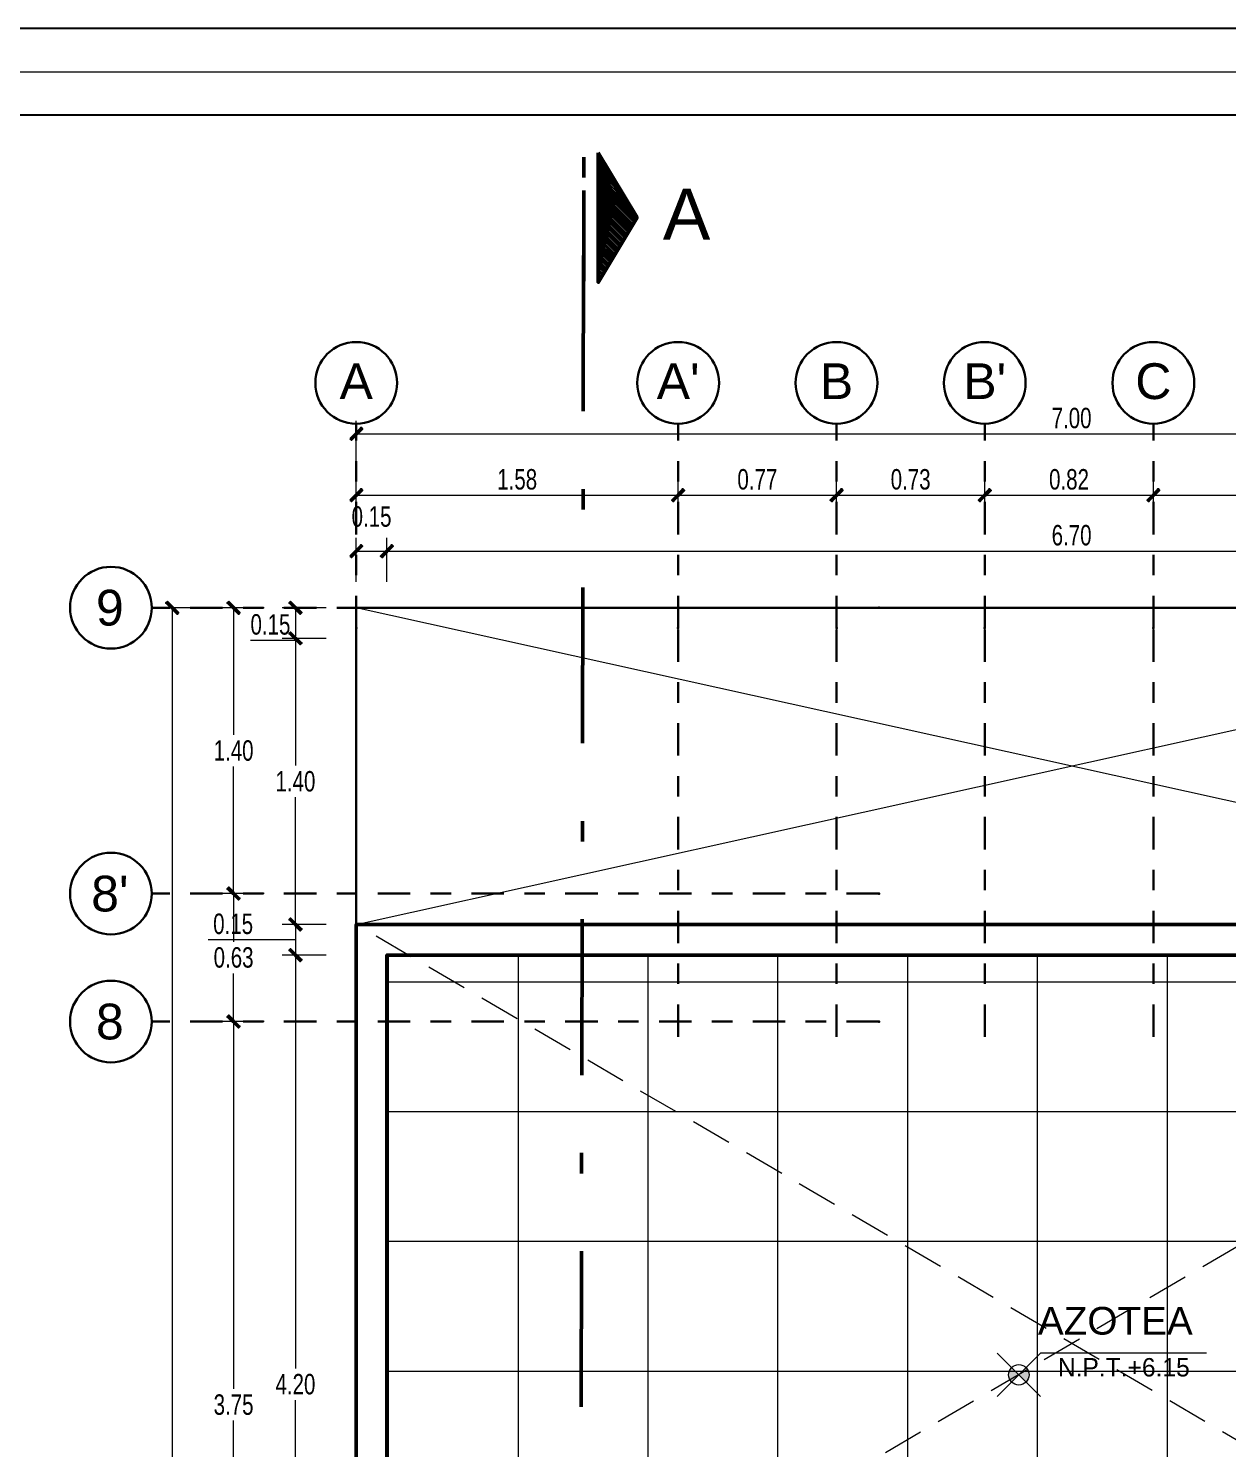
# Model space of a CAD drawing. Header units: millimetres. Extents: x 10610 to 10705, y -16613.7 to -16584.2.
# Drawn here: x 10633.73 to 10639.59, y -16591.16 to -16584.21 of the extents above; entities that cross this region are included whole.
import ezdxf
from ezdxf.enums import TextEntityAlignment as Align

# ---------------------------------------------------------------- set-up
doc = ezdxf.new("R2010")
doc.units = ezdxf.units.MM
for name, pattern in [('DASHDOTX2', [50.8, 25.4, -12.7, 0, -12.7]), ('HIDDEN', [0.375, 0.25, -0.125]), ('Punto & Rayas', [0.335139, 0.15875, -0.088194, 0, -0.088194])]:
    doc.linetypes.add(name, pattern=pattern)
doc.layers.add('0.2', color=2, linetype='Continuous')
doc.layers.add('Nuevo_Estructura - Forjados', color=7, linetype='Continuous')
for name, color, linetype, lineweight in [('0.6', 252, 'Continuous', 50), ('01_GRIS 250', 250, 'Continuous', 9), ('Muro sin techar', 160, 'Continuous', 40), ('p2', 53, 'Continuous', 20), ('P6', 255, 'Continuous', 20)]:
    doc.layers.add(name, color=color, linetype=linetype, lineweight=lineweight)
doc.layers.add('Nuevo_Estructura - Forjados_Pluma_Nº__209', color=7, linetype='Continuous', lineweight=30, true_color=0x3e4f7b)
doc.layers.add('Nuevo_Estructura - Forjados_Pluma_Nº__219', color=7, linetype='Continuous', lineweight=13, true_color=0x404b6a)
doc.styles.add('Estilo_Generado_1', font='arial.ttf')
doc.styles.add('mahico', font='GOTHIC.TTF', dxfattribs={"width": 0.75})
doc.styles.add('stylus', font='stylu.ttf')
doc.styles.add('TEXTO PRINCIPAL', font='swissek.ttf', dxfattribs={"height": 0.15})
doc.dimstyles.new('Copia de 50 P', dxfattribs={"dimtxt": 0.1, "dimasz": 0.01, "dimexe": 0.065, "dimexo": 0.0625, "dimgap": 0.025, "dimtad": 1, "dimtih": 1, "dimtoh": 1, "dimzin": 0, "dimdsep": 46, "dimtxsty": 'mahico', "dimblk": 'pa cotas', "dimcen": 0.09, "dimdle": 0.3, "dimclrd": 256, "dimclre": 256, "dimclrt": 256, "dimadec": 0, "dimazin": 0, "dimtfac": 1, "dimtofl": 0, "dimtmove": 0, "dimatfit": 3, "dimfxl": 0.15, "dimfxlon": 1, "dimtolj": 1, "dimtzin": 0, "dimlwd": 5, "dimlwe": 5, "dimarcsym": 0})

# ---------------------------------------------------------------- blocks, each defined once
blk = doc.blocks.new('A$C25241A85')
at = {"layer": 'p2', "lineweight": 9}
h = blk.add_hatch(color=256, dxfattribs=at)
h.paths.add_polyline_path([(0.0707, 0.1414, 0.198912), (0.0561, 0.1061, 0.198912), (0.0707, 0.0707), (0.1061, 0.1061)])
h.paths.add_polyline_path([(0.1061, 0.1061), (0.1414, 0.0707, 0.198912), (0.1561, 0.1061, 0.198912), (0.1414, 0.1414)])
at = {"layer": 'p2'}
blk.add_line((0.2121, 0), (0, 0.2121), dxfattribs=at)
blk.add_lwpolyline([(1.0236, 0.2121), (0.2121, 0.2121), (0, 0)], dxfattribs=at)
blk.add_circle((0.1061, 0.1061), 0.05, dxfattribs=at)
blk = doc.blocks.new('*X335')
at = {"color": 0}
for p, q in [((-18.3607, 8.7498), (-18.3299, 8.7806)), ((-18.3554, 8.7586), (-18.3299, 8.7841)), ((-18.3501, 8.7674), (-18.3299, 8.7877)), ((-18.3448, 8.7763), (-18.3299, 8.7912)), ((-18.3395, 8.7851), (-18.3299, 8.7947)), ((-18.3342, 8.794), (-18.3299, 8.7983)), ((-18.3892, 8.7), (-18.3299, 8.7594)), ((-18.3879, 8.6978), (-18.3299, 8.7558)), ((-18.3872, 8.7056), (-18.3299, 8.7629)), ((-18.3819, 8.7144), (-18.3299, 8.7664)), ((-18.3766, 8.7232), (-18.3299, 8.77)), ((-18.3713, 8.7321), (-18.3299, 8.7735)), ((-18.366, 8.7409), (-18.3299, 8.777)), ((-18.3866, 8.6956), (-18.3299, 8.7523)), ((-18.3853, 8.6934), (-18.3299, 8.7488)), ((-18.3839, 8.6912), (-18.3299, 8.7452)), ((-18.3826, 8.689), (-18.3299, 8.7417)), ((-18.3813, 8.6868), (-18.3299, 8.7382)), ((-18.3799, 8.6846), (-18.3299, 8.7346)), ((-18.3786, 8.6824), (-18.3299, 8.7311)), ((-18.3773, 8.6801), (-18.3299, 8.7276)), ((-18.376, 8.6779), (-18.3299, 8.724)), ((-18.3746, 8.6757), (-18.3299, 8.7205)), ((-18.3733, 8.6735), (-18.3299, 8.7169)), ((-18.372, 8.6713), (-18.3299, 8.7134)), ((-18.3707, 8.6691), (-18.3299, 8.7099)), ((-18.3693, 8.6669), (-18.3299, 8.7063)), ((-18.368, 8.6647), (-18.3299, 8.7028)), ((-18.3667, 8.6625), (-18.3299, 8.6993)), ((-18.3654, 8.6603), (-18.3299, 8.6957)), ((-18.364, 8.658), (-18.3299, 8.6922)), ((-18.3627, 8.6558), (-18.3299, 8.6887)), ((-18.3614, 8.6536), (-18.3299, 8.6851)), ((-18.3601, 8.6514), (-18.3299, 8.6816)), ((-18.3587, 8.6492), (-18.3299, 8.6781)), ((-18.3574, 8.647), (-18.3299, 8.6745)), ((-18.3561, 8.6448), (-18.3299, 8.671)), ((-18.3548, 8.6426), (-18.3299, 8.6674)), ((-18.3534, 8.6404), (-18.3299, 8.6639)), ((-18.3521, 8.6382), (-18.3299, 8.6604)), ((-18.3508, 8.6359), (-18.3299, 8.6568)), ((-18.3495, 8.6337), (-18.3299, 8.6533)), ((-18.3481, 8.6315), (-18.3299, 8.6498)), ((-18.3468, 8.6293), (-18.3299, 8.6462)), ((-18.3455, 8.6271), (-18.3299, 8.6427)), ((-18.3442, 8.6249), (-18.3299, 8.6392)), ((-18.3428, 8.6227), (-18.3299, 8.6356)), ((-18.3415, 8.6205), (-18.3299, 8.6321)), ((-18.3402, 8.6183), (-18.3299, 8.6286)), ((-18.3388, 8.6161), (-18.3299, 8.625)), ((-18.3375, 8.6139), (-18.3299, 8.6215)), ((-18.3362, 8.6116), (-18.3299, 8.6179)), ((-18.3349, 8.6094), (-18.3299, 8.6144)), ((-18.3335, 8.6072), (-18.3299, 8.6109)), ((-18.3322, 8.605), (-18.3299, 8.6073)), ((-18.3309, 8.6028), (-18.3299, 8.6038))]:
    blk.add_line(p, q, dxfattribs=at)
blk = doc.blocks.new('INDC')
at = {"layer": '0.6', "linetype": 'DASHDOTX2', "ltscale": 0.005}
blk.add_line((-0.0202, -0.0891), (-0.0202, 0.0893), dxfattribs=at)
at = {"layer": '0.6'}
blk.add_lwpolyline([(0, 0.0909), (0, -0.0909), (0.0545, 0)], close=True, dxfattribs=at)
at = {"xscale": -0.9085966123466278, "yscale": 0.9085966123466278, "zscale": 0.9085966123460401}
blk.add_blockref('*X335', (-16.6545, -7.9058), dxfattribs=at)
blk = doc.blocks.new('hjygfvdc')
at = {"layer": '0.6', "linetype": 'DASHDOTX2', "ltscale": 0.03}
blk.add_line((3030.3432, 68.8445), (3030.3974, 92.8394), dxfattribs=at)
at = {"layer": '0.2', "xscale": 3.485268437144879, "yscale": 3.485268437144879, "zscale": 3.485268437144879}
blk.add_blockref('INDC', (3030.4678, 92.528), dxfattribs=at)
at = {"color": 252, "style": 'TEXTO PRINCIPAL'}
blk.add_text('A', height=0.25, dxfattribs=at).set_placement((3030.8999, 92.5445), align=Align.MIDDLE)
blk = doc.blocks.new('HTRHTRHTR')
for p, q in [((4244.53, 437.54), (3391.88, 437.54)), ((4235.83, 428.85), (3400.57, 428.85))]:
    blk.add_line(p, q)
at = {"layer": 'P6', "color": 7}
blk.add_line((3396.22, 433.19), (4240.18, 433.19), dxfattribs=at)
blk = doc.blocks.new('Marcador de red estándar')
at = {"layer": 'Nuevo_Estructura - Forjados_Pluma_Nº__209', "color": 167, "linetype": 'Punto & Rayas', "lineweight": 30, "true_color": 0x3e4f7b}
for p, q in [((7.9, 0), (9.9, 0)), ((9.9, 0), (10.9, 0))]:
    blk.add_line(p, q, dxfattribs=at)
at = {"layer": 'Nuevo_Estructura - Forjados_Pluma_Nº__209', "color": 167, "linetype": 'Continuous', "lineweight": 30, "true_color": 0x3e4f7b}
blk.add_circle((11.1, 0), 0.2, dxfattribs=at)
at = {"layer": 'Nuevo_Estructura - Forjados_Pluma_Nº__209', "color": 167, "linetype": 'Punto & Rayas', "lineweight": 30, "true_color": 0x3e4f7b}
blk.add_point((9.9, 0), dxfattribs=at)
blk.add_point((9.9, 0), dxfattribs=at)
at = {"layer": 'Nuevo_Estructura - Forjados_Pluma_Nº__219', "color": 167, "lineweight": 13, "true_color": 0x404b6a, "style": 'Estilo_Generado_1'}
for tag, p in [('AC_MarkerText_1_0', (-10.9725, -0.04)), ('AC_MarkerText_1_1', (11.2275, -0.04))]:
    blk.add_attdef(tag, text='', height=0.175, rotation=270, dxfattribs=at).set_placement(p, align=Align.TOP_CENTER)
blk = doc.blocks.new('pa cotas')
h = blk.add_hatch(color=256)
h.paths.add_polyline_path([(2.38, 3.09), (-3.09, -2.38), (-2.38, -3.09)])
h.paths.add_polyline_path([(3.09, 2.38), (2.38, 3.09), (-2.38, -3.09)])
blk.add_line((-2.38, -3.09), (2.38, 3.09))
blk.add_lwpolyline([(3.09, 2.38), (2.38, 3.09), (-3.09, -2.38), (-2.38, -3.09)], close=True)
blk = doc.blocks.new('*D659')
at = {"lineweight": 5, "transparency": 16777216}
for p, q in [((10599.7027, -16552.1931), (10599.4877, -16552.1931)), ((10599.5527, -16552.2031), (10599.5527, -16562.1156)), ((10599.5527, -16572.1831), (10599.5527, -16562.2706)), ((10599.5527, -16572.1931), (10599.4877, -16572.1931))]:
    blk.add_line(p, q, dxfattribs=at)
at = {"layer": 'Defpoints', "color": 0, "transparency": 16777216}
for p in [(10600.4527, -16552.1931), (10599.5527, -16572.1931), (10599.5527, -16572.1931)]:
    blk.add_point(p, dxfattribs=at)
at = {"lineweight": 5, "transparency": 16777216, "xscale": 0.01, "yscale": 0.01, "zscale": 0.01}
for p, rotation in [((10599.5527, -16552.1931), 90), ((10599.5527, -16572.1931), 270)]:
    blk.add_blockref('pa cotas', p, dxfattribs=dict(at, rotation=rotation))
at = {"transparency": 16777216, "insert": (10599.5527, -16562.1931), "char_height": 0.1, "attachment_point": 5, "style": 'mahico'}
blk.add_mtext('\\A1;20.00', dxfattribs=at)
blk = doc.blocks.new('Marcador de red estándar_2')
at = {"layer": 'Nuevo_Estructura - Forjados_Pluma_Nº__209', "color": 167, "linetype": 'Punto & Rayas', "lineweight": 30, "true_color": 0x3e4f7b}
for p, q in [((-0.9423, 0), (-4.5, 0)), ((0.9423, 0), (4.5, 0))]:
    blk.add_line(p, q, dxfattribs=at)
at = {"layer": 'Nuevo_Estructura - Forjados_Pluma_Nº__209', "color": 167, "linetype": 'Continuous', "lineweight": 30, "true_color": 0x3e4f7b}
for centre in [(-4.7, 0), (4.7, 0)]:
    blk.add_circle(centre, 0.2, dxfattribs=at)
at = {"layer": 'Nuevo_Estructura - Forjados_Pluma_Nº__209', "color": 167, "linetype": 'Punto & Rayas', "lineweight": 30, "true_color": 0x3e4f7b}
blk.add_point((0.9423, 0), dxfattribs=at)
blk.add_point((0.9423, 0), dxfattribs=at)
at = {"layer": 'Nuevo_Estructura - Forjados_Pluma_Nº__219', "color": 167, "lineweight": 13, "true_color": 0x404b6a, "style": 'Estilo_Generado_1'}
for tag, p in [('AC_MarkerText_1_0', (-4.7, -0.1675)), ('AC_MarkerText_1_1', (4.7, -0.1675))]:
    blk.add_attdef(tag, text='', height=0.175, rotation=180, dxfattribs=at).set_placement(p, align=Align.TOP_CENTER)
blk = doc.blocks.new('*D676')
at = {"lineweight": 5, "transparency": 16777216}
for p, q in [((10600.4527, -16551.4931), (10600.4527, -16551.2781)), ((10607.4527, -16551.3431), (10607.4527, -16551.2781)), ((10600.4627, -16551.3431), (10607.4427, -16551.3431))]:
    blk.add_line(p, q, dxfattribs=at)
at = {"layer": 'Defpoints', "color": 0, "transparency": 16777216}
for p in [(10607.4527, -16551.3431), (10607.4527, -16551.3431), (10600.4527, -16552.2431)]:
    blk.add_point(p, dxfattribs=at)
at = {"lineweight": 5, "transparency": 16777216, "xscale": 0.01, "yscale": 0.01, "zscale": 0.01, "rotation": 180}
blk.add_blockref('pa cotas', (10600.4527, -16551.3431), dxfattribs=at)
at = {"lineweight": 5, "transparency": 16777216, "xscale": 0.01, "yscale": 0.01, "zscale": 0.01}
blk.add_blockref('pa cotas', (10607.4527, -16551.3431), dxfattribs=at)
at = {"transparency": 16777216, "insert": (10603.9527, -16551.2656), "char_height": 0.1, "attachment_point": 5, "style": 'mahico'}
blk.add_mtext('\\A1;7.00', dxfattribs=at)
blk = doc.blocks.new('*D677')
at = {"lineweight": 5, "transparency": 16777216}
for p, q in [((10602.0277, -16551.7931), (10602.0277, -16551.5781)), ((10602.8027, -16551.7931), (10602.8027, -16551.5781)), ((10602.0377, -16551.6431), (10602.7927, -16551.6431))]:
    blk.add_line(p, q, dxfattribs=at)
at = {"layer": 'Defpoints', "color": 0, "transparency": 16777216}
for p in [(10602.8027, -16551.6431), (10602.0277, -16552.1931), (10602.8027, -16552.1931)]:
    blk.add_point(p, dxfattribs=at)
at = {"lineweight": 5, "transparency": 16777216, "xscale": 0.01, "yscale": 0.01, "zscale": 0.01, "rotation": 180}
blk.add_blockref('pa cotas', (10602.0277, -16551.6431), dxfattribs=at)
at = {"lineweight": 5, "transparency": 16777216, "xscale": 0.01, "yscale": 0.01, "zscale": 0.01}
blk.add_blockref('pa cotas', (10602.8027, -16551.6431), dxfattribs=at)
at = {"transparency": 16777216, "insert": (10602.4152, -16551.5656), "char_height": 0.1, "attachment_point": 5, "style": 'mahico'}
blk.add_mtext('\\A1;0.77', dxfattribs=at)
blk = doc.blocks.new('*D678')
at = {"lineweight": 5, "transparency": 16777216}
for p, q in [((10602.8027, -16551.7931), (10602.8027, -16551.5781)), ((10603.5277, -16551.7931), (10603.5277, -16551.5781)), ((10602.8127, -16551.6431), (10603.5177, -16551.6431))]:
    blk.add_line(p, q, dxfattribs=at)
at = {"layer": 'Defpoints', "color": 0, "transparency": 16777216}
for p in [(10603.5277, -16551.6431), (10602.8027, -16552.1931), (10603.5277, -16552.1931)]:
    blk.add_point(p, dxfattribs=at)
at = {"lineweight": 5, "transparency": 16777216, "xscale": 0.01, "yscale": 0.01, "zscale": 0.01, "rotation": 180}
blk.add_blockref('pa cotas', (10602.8027, -16551.6431), dxfattribs=at)
at = {"lineweight": 5, "transparency": 16777216, "xscale": 0.01, "yscale": 0.01, "zscale": 0.01}
blk.add_blockref('pa cotas', (10603.5277, -16551.6431), dxfattribs=at)
at = {"transparency": 16777216, "insert": (10603.1652, -16551.5656), "char_height": 0.1, "attachment_point": 5, "style": 'mahico'}
blk.add_mtext('\\A1;0.73', dxfattribs=at)
blk = doc.blocks.new('*D679')
at = {"lineweight": 5, "transparency": 16777216}
for p, q in [((10603.5277, -16551.7931), (10603.5277, -16551.5781)), ((10604.3527, -16551.7931), (10604.3527, -16551.5781)), ((10603.5377, -16551.6431), (10604.3427, -16551.6431))]:
    blk.add_line(p, q, dxfattribs=at)
at = {"layer": 'Defpoints', "color": 0, "transparency": 16777216}
for p in [(10604.3527, -16551.6431), (10603.5277, -16552.1931), (10604.3527, -16552.1931)]:
    blk.add_point(p, dxfattribs=at)
at = {"lineweight": 5, "transparency": 16777216, "xscale": 0.01, "yscale": 0.01, "zscale": 0.01, "rotation": 180}
blk.add_blockref('pa cotas', (10603.5277, -16551.6431), dxfattribs=at)
at = {"lineweight": 5, "transparency": 16777216, "xscale": 0.01, "yscale": 0.01, "zscale": 0.01}
blk.add_blockref('pa cotas', (10604.3527, -16551.6431), dxfattribs=at)
at = {"transparency": 16777216, "insert": (10603.9402, -16551.5656), "char_height": 0.1, "attachment_point": 5, "style": 'mahico'}
blk.add_mtext('\\A1;0.82', dxfattribs=at)
blk = doc.blocks.new('*D680')
at = {"lineweight": 5, "transparency": 16777216}
for p, q in [((10604.3527, -16551.7931), (10604.3527, -16551.5781)), ((10605.8027, -16551.7931), (10605.8027, -16551.5781)), ((10604.3627, -16551.6431), (10605.7927, -16551.6431))]:
    blk.add_line(p, q, dxfattribs=at)
at = {"layer": 'Defpoints', "color": 0, "transparency": 16777216}
for p in [(10605.8027, -16551.6431), (10604.3527, -16552.1931), (10605.8027, -16552.1931)]:
    blk.add_point(p, dxfattribs=at)
at = {"lineweight": 5, "transparency": 16777216, "xscale": 0.01, "yscale": 0.01, "zscale": 0.01, "rotation": 180}
blk.add_blockref('pa cotas', (10604.3527, -16551.6431), dxfattribs=at)
at = {"lineweight": 5, "transparency": 16777216, "xscale": 0.01, "yscale": 0.01, "zscale": 0.01}
blk.add_blockref('pa cotas', (10605.8027, -16551.6431), dxfattribs=at)
at = {"transparency": 16777216, "insert": (10605.0777, -16551.5656), "char_height": 0.1, "attachment_point": 5, "style": 'mahico'}
blk.add_mtext('\\A1;1.45', dxfattribs=at)
blk = doc.blocks.new('*D682')
at = {"lineweight": 5, "transparency": 16777216}
for p, q in [((10600.0027, -16552.1931), (10599.7877, -16552.1931)), ((10599.8527, -16552.2031), (10599.8527, -16552.815)), ((10599.8527, -16553.582), (10599.8527, -16552.9701)), ((10600.0027, -16553.592), (10599.7877, -16553.592))]:
    blk.add_line(p, q, dxfattribs=at)
at = {"layer": 'Defpoints', "color": 0, "transparency": 16777216}
for p in [(10600.4527, -16552.1931), (10599.8527, -16553.592), (10600.4527, -16553.592)]:
    blk.add_point(p, dxfattribs=at)
at = {"lineweight": 5, "transparency": 16777216, "xscale": 0.01, "yscale": 0.01, "zscale": 0.01}
for p, rotation in [((10599.8527, -16552.1931), 90), ((10599.8527, -16553.592), 270)]:
    blk.add_blockref('pa cotas', p, dxfattribs=dict(at, rotation=rotation))
at = {"transparency": 16777216, "insert": (10599.8527, -16552.8925), "char_height": 0.1, "attachment_point": 5, "style": 'mahico'}
blk.add_mtext('\\A1;1.40', dxfattribs=at)
blk = doc.blocks.new('*D683')
at = {"lineweight": 5, "transparency": 16777216}
for p, q in [((10600.0027, -16553.592), (10599.7877, -16553.592)), ((10599.8527, -16553.602), (10599.8527, -16553.8275)), ((10599.8527, -16554.2081), (10599.8527, -16553.9826)), ((10600.0027, -16554.2181), (10599.7877, -16554.2181))]:
    blk.add_line(p, q, dxfattribs=at)
at = {"layer": 'Defpoints', "color": 0, "transparency": 16777216}
for p in [(10600.4527, -16553.592), (10599.8527, -16554.2181), (10600.4527, -16554.2181)]:
    blk.add_point(p, dxfattribs=at)
at = {"lineweight": 5, "transparency": 16777216, "xscale": 0.01, "yscale": 0.01, "zscale": 0.01}
for p, rotation in [((10599.8527, -16553.592), 90), ((10599.8527, -16554.2181), 270)]:
    blk.add_blockref('pa cotas', p, dxfattribs=dict(at, rotation=rotation))
at = {"transparency": 16777216, "insert": (10599.8527, -16553.905), "char_height": 0.1, "attachment_point": 5, "style": 'mahico'}
blk.add_mtext('\\A1;0.63', dxfattribs=at)
blk = doc.blocks.new('*D684')
at = {"lineweight": 5, "transparency": 16777216}
for p, q in [((10600.0027, -16554.2181), (10599.7877, -16554.2181)), ((10599.8527, -16554.2281), (10599.8527, -16556.0156)), ((10599.8527, -16557.9581), (10599.8527, -16556.1706)), ((10600.0027, -16557.9681), (10599.7877, -16557.9681))]:
    blk.add_line(p, q, dxfattribs=at)
at = {"layer": 'Defpoints', "color": 0, "transparency": 16777216}
for p in [(10600.4527, -16554.2181), (10599.8527, -16557.9681), (10600.4527, -16557.9681)]:
    blk.add_point(p, dxfattribs=at)
at = {"lineweight": 5, "transparency": 16777216, "xscale": 0.01, "yscale": 0.01, "zscale": 0.01}
for p, rotation in [((10599.8527, -16554.2181), 90), ((10599.8527, -16557.9681), 270)]:
    blk.add_blockref('pa cotas', p, dxfattribs=dict(at, rotation=rotation))
at = {"transparency": 16777216, "insert": (10599.8527, -16556.0931), "char_height": 0.1, "attachment_point": 5, "style": 'mahico'}
blk.add_mtext('\\A1;3.75', dxfattribs=at)
blk = doc.blocks.new('*D694')
at = {"lineweight": 5, "transparency": 16777216}
for p, q in [((10600.4527, -16551.7931), (10600.4527, -16551.5781)), ((10602.0277, -16551.7931), (10602.0277, -16551.5781)), ((10600.4627, -16551.6431), (10602.0177, -16551.6431))]:
    blk.add_line(p, q, dxfattribs=at)
at = {"layer": 'Defpoints', "color": 0, "transparency": 16777216}
for p in [(10602.0277, -16551.6431), (10602.0277, -16552.1931), (10600.4527, -16552.2431)]:
    blk.add_point(p, dxfattribs=at)
at = {"lineweight": 5, "transparency": 16777216, "xscale": 0.01, "yscale": 0.01, "zscale": 0.01, "rotation": 180}
blk.add_blockref('pa cotas', (10600.4527, -16551.6431), dxfattribs=at)
at = {"lineweight": 5, "transparency": 16777216, "xscale": 0.01, "yscale": 0.01, "zscale": 0.01}
blk.add_blockref('pa cotas', (10602.0277, -16551.6431), dxfattribs=at)
at = {"transparency": 16777216, "insert": (10601.2402, -16551.5656), "char_height": 0.1, "attachment_point": 5, "style": 'mahico'}
blk.add_mtext('\\A1;1.58', dxfattribs=at)
blk = doc.blocks.new('*D703')
at = {"lineweight": 5, "transparency": 16777216}
for p, q in [((10635.3312, -16586.9169), (10635.3312, -16586.7019)), ((10635.4812, -16586.9169), (10635.4812, -16586.7019)), ((10635.3412, -16586.7669), (10635.4712, -16586.7669))]:
    blk.add_line(p, q, dxfattribs=at)
at = {"layer": 'Defpoints', "color": 0, "transparency": 16777216}
for p in [(10635.4812, -16586.7669), (10635.3312, -16587.0435), (10635.4812, -16587.0435)]:
    blk.add_point(p, dxfattribs=at)
at = {"lineweight": 5, "transparency": 16777216, "xscale": 0.01, "yscale": 0.01, "zscale": 0.01, "rotation": 180}
blk.add_blockref('pa cotas', (10635.3312, -16586.7669), dxfattribs=at)
at = {"lineweight": 5, "transparency": 16777216, "xscale": 0.01, "yscale": 0.01, "zscale": 0.01}
blk.add_blockref('pa cotas', (10635.4812, -16586.7669), dxfattribs=at)
at = {"transparency": 16777216, "insert": (10635.4062, -16586.5981), "char_height": 0.1, "attachment_point": 5, "style": 'mahico'}
blk.add_mtext('\\A1;0.15', dxfattribs=at)
blk = doc.blocks.new('*D704')
at = {"lineweight": 5, "transparency": 16777216}
for p, q in [((10635.1837, -16587.0435), (10634.9687, -16587.0435)), ((10635.0337, -16587.0535), (10635.0337, -16587.1835)), ((10635.1837, -16587.1935), (10634.9687, -16587.1935)), ((10635.0337, -16587.1935), (10635.0337, -16587.2035)), ((10635.0337, -16587.2035), (10634.8141, -16587.2035))]:
    blk.add_line(p, q, dxfattribs=at)
at = {"layer": 'Defpoints', "color": 0, "transparency": 16777216}
for p in [(10635.3312, -16587.0435), (10635.0337, -16587.1935), (10635.4812, -16587.1935)]:
    blk.add_point(p, dxfattribs=at)
at = {"lineweight": 5, "transparency": 16777216, "xscale": 0.01, "yscale": 0.01, "zscale": 0.01}
for p, rotation in [((10635.0337, -16587.0435), 90), ((10635.0337, -16587.1935), 270)]:
    blk.add_blockref('pa cotas', p, dxfattribs=dict(at, rotation=rotation))
at = {"transparency": 16777216, "insert": (10634.9114, -16587.126), "char_height": 0.1, "attachment_point": 5, "style": 'mahico'}
blk.add_mtext('\\A1;0.15', dxfattribs=at)
blk = doc.blocks.new('*D789')
at = {"lineweight": 5, "transparency": 16777216}
for p, q in [((10635.4812, -16586.9169), (10635.4812, -16586.7019)), ((10642.1812, -16586.9169), (10642.1812, -16586.7019)), ((10635.4912, -16586.7669), (10642.1712, -16586.7669))]:
    blk.add_line(p, q, dxfattribs=at)
at = {"layer": 'Defpoints', "color": 0, "transparency": 16777216}
for p in [(10642.1812, -16586.7669), (10635.4812, -16587.0435), (10642.1812, -16588.7435)]:
    blk.add_point(p, dxfattribs=at)
at = {"lineweight": 5, "transparency": 16777216, "xscale": 0.01, "yscale": 0.01, "zscale": 0.01, "rotation": 180}
blk.add_blockref('pa cotas', (10635.4812, -16586.7669), dxfattribs=at)
at = {"lineweight": 5, "transparency": 16777216, "xscale": 0.01, "yscale": 0.01, "zscale": 0.01}
blk.add_blockref('pa cotas', (10642.1812, -16586.7669), dxfattribs=at)
at = {"transparency": 16777216, "insert": (10638.8312, -16586.6894), "char_height": 0.1, "attachment_point": 5, "style": 'mahico'}
blk.add_mtext('\\A1;6.70', dxfattribs=at)
blk = doc.blocks.new('*D811')
at = {"lineweight": 5, "transparency": 16777216}
for p, q in [((10635.1837, -16587.1935), (10634.9687, -16587.1935)), ((10635.0337, -16587.2035), (10635.0337, -16587.816)), ((10635.0337, -16588.5835), (10635.0337, -16587.971)), ((10635.1837, -16588.5935), (10634.9687, -16588.5935))]:
    blk.add_line(p, q, dxfattribs=at)
at = {"layer": 'Defpoints', "color": 0, "transparency": 16777216}
for p in [(10635.4812, -16587.1935), (10635.0337, -16588.5935), (10635.3312, -16588.5935)]:
    blk.add_point(p, dxfattribs=at)
at = {"lineweight": 5, "transparency": 16777216, "xscale": 0.01, "yscale": 0.01, "zscale": 0.01}
for p, rotation in [((10635.0337, -16587.1935), 90), ((10635.0337, -16588.5935), 270)]:
    blk.add_blockref('pa cotas', p, dxfattribs=dict(at, rotation=rotation))
at = {"transparency": 16777216, "insert": (10635.0337, -16587.8935), "char_height": 0.1, "attachment_point": 5, "style": 'mahico'}
blk.add_mtext('\\A1;1.40', dxfattribs=at)
blk = doc.blocks.new('*D812')
at = {"lineweight": 5, "transparency": 16777216}
for p, q in [((10635.1837, -16588.5935), (10634.9687, -16588.5935)), ((10635.0337, -16588.6035), (10635.0337, -16588.7335)), ((10634.8512, -16588.6685), (10634.6066, -16588.6685)), ((10635.0337, -16588.6685), (10634.8512, -16588.6685)), ((10635.1837, -16588.7435), (10634.9687, -16588.7435))]:
    blk.add_line(p, q, dxfattribs=at)
at = {"layer": 'Defpoints', "color": 0, "transparency": 16777216}
for p in [(10635.3312, -16588.5935), (10635.0337, -16588.7435), (10635.4812, -16588.7435)]:
    blk.add_point(p, dxfattribs=at)
at = {"lineweight": 5, "transparency": 16777216, "xscale": 0.01, "yscale": 0.01, "zscale": 0.01}
for p, rotation in [((10635.0337, -16588.5935), 90), ((10635.0337, -16588.7435), 270)]:
    blk.add_blockref('pa cotas', p, dxfattribs=dict(at, rotation=rotation))
at = {"transparency": 16777216, "insert": (10634.7289, -16588.591), "char_height": 0.1, "attachment_point": 5, "style": 'mahico'}
blk.add_mtext('\\A1;0.15', dxfattribs=at)
blk = doc.blocks.new('*D813')
at = {"lineweight": 5, "transparency": 16777216}
for p, q in [((10635.1837, -16588.7435), (10634.9687, -16588.7435)), ((10635.0337, -16588.7535), (10635.0337, -16590.766)), ((10635.0337, -16592.9335), (10635.0337, -16590.921)), ((10635.1837, -16592.9435), (10634.9687, -16592.9435))]:
    blk.add_line(p, q, dxfattribs=at)
at = {"layer": 'Defpoints', "color": 0, "transparency": 16777216}
for p in [(10635.4812, -16588.7435), (10635.0337, -16592.9435), (10635.5562, -16592.9435)]:
    blk.add_point(p, dxfattribs=at)
at = {"lineweight": 5, "transparency": 16777216, "xscale": 0.01, "yscale": 0.01, "zscale": 0.01}
for p, rotation in [((10635.0337, -16588.7435), 90), ((10635.0337, -16592.9435), 270)]:
    blk.add_blockref('pa cotas', p, dxfattribs=dict(at, rotation=rotation))
at = {"transparency": 16777216, "insert": (10635.0337, -16590.8435), "char_height": 0.1, "attachment_point": 5, "style": 'mahico'}
blk.add_mtext('\\A1;4.20', dxfattribs=at)
blk = doc.blocks.new('fdvfvfdvdf')
at = {"layer": 'Nuevo_Estructura - Forjados', "color": 8, "linetype": 'Continuous', "lineweight": 15}
ref = blk.add_blockref('Marcador de red estándar', (10600.4527, -16562.1931), dxfattribs=dict(at, rotation=90))
ref.add_attrib('AC_MarkerText_1_1', 'A', dxfattribs={"layer": 'Nuevo_Estructura - Forjados_Pluma_Nº__219', "color": 167, "lineweight": 13, "true_color": 0x404b6a, "height": 0.175, "style": 'Estilo_Generado_1'}).set_placement((10600.4527, -16550.9973), align=Align.TOP_CENTER)
ref = blk.add_blockref('Marcador de red estándar', (10602.0277, -16562.1931), dxfattribs=dict(at, rotation=90))
ref.add_attrib('AC_MarkerText_1_1', "A'", dxfattribs={"layer": 'Nuevo_Estructura - Forjados_Pluma_Nº__219', "color": 167, "lineweight": 13, "true_color": 0x404b6a, "height": 0.175, "style": 'Estilo_Generado_1'}).set_placement((10602.0277, -16550.9973), align=Align.TOP_CENTER)
ref = blk.add_blockref('Marcador de red estándar', (10602.8027, -16562.1931), dxfattribs=dict(at, rotation=90))
ref.add_attrib('AC_MarkerText_1_1', 'B', dxfattribs={"layer": 'Nuevo_Estructura - Forjados_Pluma_Nº__219', "color": 167, "lineweight": 13, "true_color": 0x404b6a, "height": 0.175, "style": 'Estilo_Generado_1'}).set_placement((10602.8027, -16550.9973), align=Align.TOP_CENTER)
ref = blk.add_blockref('Marcador de red estándar', (10603.5277, -16562.1931), dxfattribs=dict(at, rotation=90))
ref.add_attrib('AC_MarkerText_1_1', "B'", dxfattribs={"layer": 'Nuevo_Estructura - Forjados_Pluma_Nº__219', "color": 167, "lineweight": 13, "true_color": 0x404b6a, "height": 0.175, "style": 'Estilo_Generado_1'}).set_placement((10603.5277, -16550.9973), align=Align.TOP_CENTER)
ref = blk.add_blockref('Marcador de red estándar', (10604.3527, -16562.1931), dxfattribs=dict(at, rotation=90))
ref.add_attrib('AC_MarkerText_1_1', 'C', dxfattribs={"layer": 'Nuevo_Estructura - Forjados_Pluma_Nº__219', "color": 167, "lineweight": 13, "true_color": 0x404b6a, "height": 0.175, "style": 'Estilo_Generado_1'}).set_placement((10604.3527, -16550.9973), align=Align.TOP_CENTER)
ref = blk.add_blockref('Marcador de red estándar_2', (10603.9527, -16552.1931), dxfattribs=dict(at, rotation=180))
ref.add_attrib('AC_MarkerText_1', '9', dxfattribs={"layer": 'Nuevo_Estructura - Forjados_Pluma_Nº__219', "color": 167, "lineweight": 13, "true_color": 0x404b6a, "height": 0.175, "style": 'Estilo_Generado_1'}).set_placement((10608.6454, -16552.1056), align=Align.TOP_CENTER)
ref.add_attrib('AC_MarkerText_1_1', '9', dxfattribs={"layer": 'Nuevo_Estructura - Forjados_Pluma_Nº__219', "color": 167, "lineweight": 13, "true_color": 0x404b6a, "height": 0.175, "style": 'Estilo_Generado_1'}).set_placement((10599.2473, -16552.1056), align=Align.TOP_CENTER)
ref = blk.add_blockref('Marcador de red estándar_2', (10603.9527, -16553.592), dxfattribs=dict(at, rotation=180))
ref.add_attrib('AC_MarkerText_1', "8'", dxfattribs={"layer": 'Nuevo_Estructura - Forjados_Pluma_Nº__219', "color": 167, "lineweight": 13, "true_color": 0x404b6a, "height": 0.175, "style": 'Estilo_Generado_1'}).set_placement((10608.6454, -16553.5045), align=Align.TOP_CENTER)
ref.add_attrib('AC_MarkerText_1_1', "8'", dxfattribs={"layer": 'Nuevo_Estructura - Forjados_Pluma_Nº__219', "color": 167, "lineweight": 13, "true_color": 0x404b6a, "height": 0.175, "style": 'Estilo_Generado_1'}).set_placement((10599.2473, -16553.5045), align=Align.TOP_CENTER)
ref = blk.add_blockref('Marcador de red estándar_2', (10603.9527, -16554.2181), dxfattribs=dict(at, rotation=180))
ref.add_attrib('AC_MarkerText_1', '8', dxfattribs={"layer": 'Nuevo_Estructura - Forjados_Pluma_Nº__219', "color": 167, "lineweight": 13, "true_color": 0x404b6a, "height": 0.175, "style": 'Estilo_Generado_1'}).set_placement((10608.6454, -16554.1306), align=Align.TOP_CENTER)
ref.add_attrib('AC_MarkerText_1_1', '8', dxfattribs={"layer": 'Nuevo_Estructura - Forjados_Pluma_Nº__219', "color": 167, "lineweight": 13, "true_color": 0x404b6a, "height": 0.175, "style": 'Estilo_Generado_1'}).set_placement((10599.2473, -16554.1306), align=Align.TOP_CENTER)
dim = blk.add_linear_dim(base=(10607.4527, -16551.3431), p1=(10600.4527, -16552.2431), p2=(10607.4527, -16551.3431), dimstyle='Copia de 50 P')
dim.commit()
dim.dimension.update_dxf_attribs({"geometry": '*D676', "text_midpoint": (10603.9527, -16551.2656)})
for base, p1, p2, picture, middle in [((10602.0277454531, -16551.643130556), (10600.4527454524, -16552.2431303854), (10602.0277454531, -16552.1931303854), '*D694', (10601.2402454527, -16551.5656152603)), ((10602.802745452, -16551.643130556), (10602.027745453, -16552.193130385), (10602.802745452, -16552.193130385), '*D677', (10602.415245453, -16551.56561526)), ((10603.527745453, -16551.643130556), (10602.802745452, -16552.193130385), (10603.527745453, -16552.193130385), '*D678', (10603.165245453, -16551.56561526)), ((10604.3527454524, -16551.643130556), (10603.5277454531, -16552.1931303854), (10604.3527454524, -16552.1931303854), '*D679', (10603.9402454527, -16551.5656152603)), ((10605.8027, -16551.6431), (10604.3527, -16552.1931), (10605.8027, -16552.1931), '*D680', (10605.0777, -16551.5656))]:
    dim = blk.add_linear_dim(base=base, p1=p1, p2=p2, dimstyle='Copia de 50 P', override={"dimtmove": 1})
    dim.commit()
    dim.dimension.update_dxf_attribs({"geometry": picture, "text_midpoint": middle})
dim = blk.add_linear_dim(base=(10599.5527, -16572.1931), p1=(10600.4527, -16552.1931), p2=(10599.5527, -16572.1931), angle=270, dimstyle='Copia de 50 P')
dim.commit()
dim.dimension.update_dxf_attribs({"geometry": '*D659', "text_midpoint": (10599.5527, -16562.1931)})
for base, p1, p2, picture, middle in [((10599.8527, -16553.592), (10600.4527, -16552.1931), (10600.4527, -16553.592), '*D682', (10599.8527, -16552.8925)), ((10599.8527, -16554.2181), (10600.4527, -16553.592), (10600.4527, -16554.2181), '*D683', (10599.8527, -16553.905)), ((10599.8527, -16557.9681), (10600.4527, -16554.2181), (10600.4527, -16557.9681), '*D684', (10599.8527, -16556.0931))]:
    dim = blk.add_linear_dim(base=base, p1=p1, p2=p2, angle=270, dimstyle='Copia de 50 P', override={"dimtmove": 1})
    dim.commit()
    dim.dimension.update_dxf_attribs({"geometry": picture, "text_midpoint": middle})

msp = doc.modelspace()

# ---------------------------------------------------------------- hatches: boundary and pattern name
at = {"layer": '01_GRIS 250', "true_color": 0x939598}
h = msp.add_hatch(dxfattribs=at)
h.set_pattern_fill('NET', color=252, scale=0.2, angle=-90)
h.set_pattern_definition([(270, (100.8392, -138.5641), (0.635, -4e-16), []), (360, (100.8392, -138.5641), (4e-16, 0.635), [])])
h.paths.add_polyline_path([(10642.1812, -16588.7435), (10635.4812, -16588.7435), (10635.4812, -16592.6935), (10638.4562, -16592.6935), (10640.8312, -16592.6935), (10642.1812, -16592.6935)])

# ---------------------------------------------------------------- linework, layer by layer
for p, q in [((10642.3312, -16587.0435), (10635.3312, -16587.0435)), ((10635.3312, -16587.0435), (10635.3312, -16607.0435)), ((10642.3312, -16588.5935), (10635.3312, -16588.5935)), ((10642.1812, -16588.7435), (10635.4812, -16588.7435)), ((10635.4812, -16588.7435), (10635.4812, -16592.6935))]:
    msp.add_line(p, q)
at = {"color": 251, "lineweight": 9, "true_color": 0x636466}
for p, q in [((10635.3312, -16588.5935), (10642.3312, -16587.0435)), ((10642.3312, -16588.5935), (10635.3312, -16587.0435))]:
    msp.add_line(p, q, dxfattribs=at)
msp.add_lwpolyline([(10635.3312, -16587.0435), (10642.3312, -16587.0435), (10642.3312, -16607.0435), (10635.3312, -16607.0435)], close=True)
at = {"color": 251, "lineweight": 50, "true_color": 0x636466}
msp.add_lwpolyline([(10635.3312, -16592.6935), (10635.3312, -16588.5935), (10642.3312, -16588.5935), (10642.3312, -16592.6935), (10642.1812, -16592.6935), (10642.1812, -16588.7435), (10635.4812, -16588.7435), (10635.4812, -16592.6935)], close=True, dxfattribs=at)
at = {"layer": 'Muro sin techar', "color": 251, "linetype": 'HIDDEN', "lineweight": 9, "ltscale": 0.8, "true_color": 0x636466}
msp.add_line((10642.3312, -16592.6935), (10635.3312, -16588.5935), dxfattribs=at)
msp.add_lwpolyline([(10635.3312, -16592.6935), (10642.3312, -16588.5935)], dxfattribs=at)

# ---------------------------------------------------------------- block references
at = {"color": 251, "lineweight": 60, "xscale": 0.04888415461454044, "yscale": 0.04888415461454044, "zscale": 0.04888415461454044}
msp.add_blockref('HTRHTRHTR', (10447.0777, -16605.5979), dxfattribs=at)
at = {"lineweight": 70}
msp.add_blockref('hjygfvdc', (7606.0476, -16677.6628), dxfattribs=at)
for name, p in [('fdvfvfdvdf', (34.8784, -34.8504)), ('A$C25241A85', (10638.467, -16590.9031))]:
    msp.add_blockref(name, p)

# ---------------------------------------------------------------- texts
at = {"style": 'TEXTO PRINCIPAL'}
msp.add_text('AZOTEA', height=0.13558, dxfattribs=at).set_placement((10639.045, -16590.5326), align=Align.MIDDLE)
at = {"style": 'stylus'}
msp.add_text('N.P.T.+6.15', height=0.09, dxfattribs=at).set_placement((10639.0866, -16590.7601), align=Align.MIDDLE_CENTER)

# ---------------------------------------------------------------- dimensions: what is measured, and where the dimension line sits
dim = msp.add_linear_dim(base=(10635.4812, -16586.7669), p1=(10635.3312, -16587.0435), p2=(10635.4812, -16587.0435), dimstyle='Copia de 50 P', override={"dimtmove": 1})
dim.commit()
dim.dimension.update_dxf_attribs({"geometry": '*D703', "text_midpoint": (10635.4062, -16586.6756), "dimtype": 160})
dim = msp.add_linear_dim(base=(10642.1812, -16586.7669), p1=(10635.4812, -16587.0435), p2=(10642.1812, -16588.7435), dimstyle='Copia de 50 P', override={"dimtmove": 1})
dim.commit()
dim.dimension.update_dxf_attribs({"geometry": '*D789', "text_midpoint": (10638.8312, -16586.6894)})
dim = msp.add_linear_dim(base=(10635.0337, -16587.1935), p1=(10635.3312, -16587.0435), p2=(10635.4812, -16587.1935), angle=90, dimstyle='Copia de 50 P')
dim.commit()
dim.dimension.update_dxf_attribs({"geometry": '*D704', "text_midpoint": (10634.9114, -16587.126)})
for base, p1, p2, picture, middle in [((10635.0337, -16588.5935), (10635.4812, -16587.1935), (10635.3312, -16588.5935), '*D811', (10635.0337, -16587.8935)), ((10635.0337, -16588.7435), (10635.3312, -16588.5935), (10635.4812, -16588.7435), '*D812', (10634.8262, -16588.591)), ((10635.0337, -16592.9435), (10635.4812, -16588.7435), (10635.5562, -16592.9435), '*D813', (10635.0337, -16590.8435))]:
    dim = msp.add_linear_dim(base=base, p1=p1, p2=p2, angle=90, dimstyle='Copia de 50 P', override={"dimtmove": 1})
    dim.commit()
    dim.dimension.update_dxf_attribs({"geometry": picture, "text_midpoint": middle})

doc.saveas('drawing.dxf')
